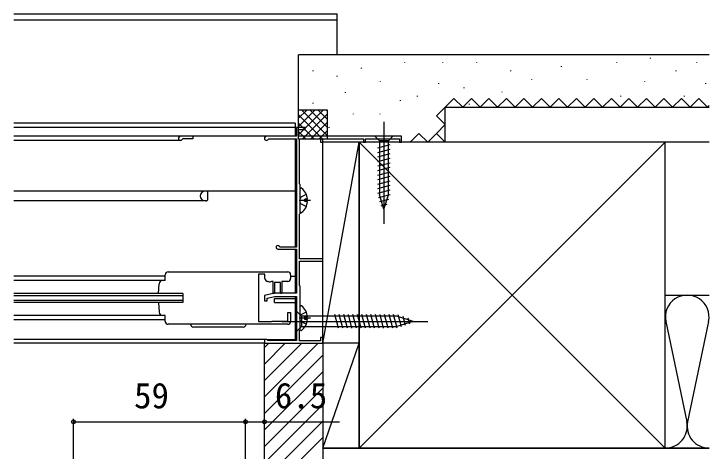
# Model space of a CAD drawing. Units: millimetres, scale not verified. Extents: x -525 to 525, y -782 to 777.
# Drawn here: x 69.1 to 307.5, y -399.5 to -249.5 of the extents above; entities that cross this region are included whole.
import ezdxf
from ezdxf.enums import TextEntityAlignment as Align

# ---------------------------------------------------------------- set-up
doc = ezdxf.new("R2010")
doc.units = ezdxf.units.MM
doc.header["$LTSCALE"] = 4
for name, color, linetype in [('0-3_YKK_11', 7, 'Continuous'), ('0-4_YKK_12', 2, 'Continuous'), ('0-5_YKK_13', 4, 'Continuous'), ('0-7_YKK_D', 6, 'Continuous'), ('0-9_YSS_K', 3, 'Continuous'), ('0-A_YSS_KE', 3, 'Continuous')]:
    doc.layers.add(name, color=color, linetype=linetype)
doc.styles.add('ＭＳ ゴシック', font='')
doc.styles.get('ＭＳ ゴシック').set_extended_font_data('MS Gothic')

msp = doc.modelspace()

# ---------------------------------------------------------------- linework, layer by layer
at = {"layer": '0-3_YKK_11'}
for p, q in [((121.999, -338), (162.999, -338)), ((120.999, -341), (120.999, -339)), ((163.999, -339), (163.999, -340.3)), ((162.999, -341.3), (160.999, -341.3)), ((120.999, -355), (120.999, -353)), ((162.999, -356), (121.999, -356))]:
    msp.add_line(p, q, dxfattribs=at)
for points in [[(188.999, -293.5), (189.699, -293.5), (189.699, -292.4), (201.299, -292.4), (201.299, -293.5), (201.999, -293.5), (201.999, -291.5), (166.699, -291.5), (166.699, -289.2), (168.999, -289.2), (168.999, -288.5), (165.999, -288.5), (165.999, -291.5), (155.699, -291.5)], [(159.599, -330.2), (165.999, -330.2), (165.999, -345.3), (158.499, -345.3), (154.999, -346.1), (154.999, -348), (155.999, -348), (155.999, -347.102), (158.635, -346.5), (165.999, -346.5), (165.999, -361.6), (156.199, -361.6), (155.999, -361.4), (155.799, -361.2), (154.999, -361.2), (154.999, -362.5), (175, -362.5), (175, -360.5), (174.299, -360.5), (174.299, -361.7), (167.099, -361.7), (167.099, -358.1), (167.299, -357.9), (167.299, -342.9), (167.099, -342.7), (167.099, -334.4), (174.999, -334.4), (174.999, -333.6), (167.099, -333.6), (167.099, -318.2), (167.299, -318), (167.299, -308), (167.099, -307.8), (167.099, -292.4), (174.299, -292.4), (174.299, -293.5), (174.999, -293.5), (174.999, -292.4), (188.999, -292.4), (188.999, -293.5)], [(156.306, -292.55), (156.566, -292.4), (165.999, -292.4)], [(165.999, -292.4), (165.999, -329.5), (160.406, -329.5), (160.137, -329.333)], [(155.199, -340.3), (155.199, -338.8), (152.999, -338.8), (152.999, -355.1), (157.199, -355.1), (157.423, -355), (157.647, -354.9), (162.999, -354.9), (162.999, -352), (163.999, -352), (163.999, -355)], [(157.999, -341.3), (157.419, -341.3), (157.159, -341.45), (156.899, -341.6), (156.799, -341.6), (156.54, -341.45), (156.28, -341.3), (156.199, -341.3)]]:
    msp.add_lwpolyline(points, dxfattribs=at)
for centre, radius, start, end in [((155.699, -292.2), 0.7, 89.99971, 330.00406), ((159.599, -329.6), 0.6, 26.3878, 270), ((121.999, -339), 1, 90.00002, 180), ((162.999, -339), 1, 359.99998, 90.00002), ((156.199, -340.3), 1, 180, 270), ((162.999, -340.3), 1, 270, 359.99998), ((121.999, -355), 1, 180, 270), ((162.999, -355), 1, 270, 359.99998)]:
    msp.add_arc(centre, radius, start, end, dxfattribs=at)
at = {"layer": '0-4_YKK_12'}
for p, q in [((165.499, -287), (69.099, -287)), ((165.499, -287), (165.499, -291.5)), ((165.499, -288.5), (69.099, -288.5)), ((155.699, -291.5), (69.099, -291.5)), ((126.199, -292.9), (69.099, -292.9)), ((130.499, -292.4), (127.065, -292.4)), ((130.499, -291.5), (130.499, -292.4)), ((165.499, -292.4), (165.499, -329.5)), ((165.499, -310.3), (69.099, -310.3)), ((135.499, -310.3), (135.499, -313.4)), ((135.075, -313.7), (69.099, -313.7)), ((135.499, -313.4), (135.287, -313.612)), ((165.499, -330.2), (165.499, -345.3)), ((120.999, -339.5), (69.099, -339.5)), ((163.999, -339.496), (165.499, -339.496)), ((120.099, -341), (69.099, -341)), ((126.999, -345.5), (69.099, -345.5)), ((126.999, -345.5), (126.999, -348.5)), ((126.999, -346.2), (69.099, -346.2)), ((126.999, -347.8), (69.099, -347.8)), ((158.499, -348.5), (158.499, -347.2)), ((158.499, -347.2), (165.499, -347.2)), ((165.499, -346.5), (165.499, -361.6)), ((126.999, -348.5), (69.099, -348.5)), ((158.499, -348.5), (165.499, -348.5)), ((120.099, -353), (69.099, -353)), ((120.999, -354.5), (69.099, -354.5)), ((155.299, -361.2), (69.099, -361.2)), ((155.799, -361.2), (165.499, -361.2)), ((155.299, -362.5), (69.099, -362.5))]:
    msp.add_line(p, q, dxfattribs=at)
for centre, radius, start, end in [((126.199, -292.2), 0.7, 90, 330), ((127.065, -292.7), 0.3, 90, 150), ((134.699, -312), 1.7, 90, 270), ((135.075, -313.4), 0.3, 270, 315)]:
    msp.add_arc(centre, radius, start, end, dxfattribs=at)
at = {"layer": '0-5_YKK_13'}
for p, q in [((195.999, -286.5), (195.999, -321.5)), ((199.099, -291.5), (192.899, -291.5)), ((192.899, -291.5), (194.449, -293.05)), ((194.449, -293.05), (194.449, -311.584)), ((197.549, -293.05), (194.449, -293.05)), ((199.099, -291.5), (197.549, -293.05)), ((197.549, -311.584), (197.549, -293.05)), ((193.899, -295.476), (198.099, -294.351)), ((193.899, -297.029), (198.099, -295.904)), ((193.899, -298.582), (198.099, -297.457)), ((193.899, -300.135), (198.099, -299.01)), ((193.899, -301.688), (198.099, -300.562)), ((193.899, -303.241), (198.099, -302.115)), ((193.899, -304.794), (198.099, -303.668)), ((193.899, -306.347), (198.099, -305.221)), ((193.899, -307.899), (198.099, -306.774)), ((167.299, -317.475), (167.299, -309.524)), ((193.899, -309.452), (198.099, -308.327)), ((193.899, -311.005), (198.099, -309.88)), ((169.376, -311.425), (167.511, -312.355)), ((194.158, -312.489), (198.099, -311.433)), ((195.999, -316.5), (194.449, -311.584)), ((195.999, -316.5), (197.549, -311.584)), ((170.799, -313.5), (166.899, -313.5)), ((167.511, -312.355), (167.299, -312.753)), ((169.782, -313.075), (168.899, -313.075)), ((194.61, -313.921), (197.646, -313.107)), ((195.061, -315.353), (197.111, -314.804)), ((118.645, -345.5), (118.903, -342.109)), ((120.999, -341), (120.099, -341)), ((157.999, -345.166), (157.999, -341.304)), ((160.499, -341.7), (158.499, -341.7)), ((158.499, -341.7), (158.499, -345.15)), ((160.499, -345.166), (160.499, -341.7)), ((160.999, -341.3), (160.999, -345.15)), ((118.645, -348.5), (118.903, -351.891)), ((167.299, -357.875), (167.299, -349.924)), ((165.999, -351.5), (165.999, -358.5)), ((165.999, -351.5), (167.749, -353.25)), ((167.511, -352.755), (167.299, -353.153)), ((169.376, -351.825), (167.511, -352.755)), ((180.371, -357.3), (179.138, -352.7)), ((181.924, -357.3), (180.691, -352.7)), ((183.477, -357.3), (182.244, -352.7)), ((185.029, -357.3), (183.797, -352.7)), ((186.582, -357.3), (185.35, -352.7)), ((188.135, -357.3), (186.903, -352.7)), ((189.688, -357.3), (188.456, -352.7)), ((191.241, -357.3), (190.009, -352.7)), ((192.794, -357.3), (191.561, -352.7)), ((194.347, -357.3), (193.114, -352.7)), ((195.9, -357.3), (194.667, -352.7)), ((197.453, -357.3), (196.22, -352.7)), ((199.006, -357.3), (197.773, -352.7)), ((200.557, -357.293), (199.326, -352.7)), ((201.989, -356.841), (200.911, -352.819)), ((120.999, -353), (120.099, -353)), ((160.999, -355), (210.999, -355)), ((170.799, -353.9), (166.899, -353.9)), ((200.449, -353.25), (167.749, -353.25)), ((167.749, -353.25), (167.749, -356.75)), ((169.782, -353.475), (168.899, -353.475)), ((205.999, -355), (200.449, -353.25)), ((205.999, -355), (200.449, -356.75)), ((203.421, -356.39), (202.607, -353.353)), ((204.852, -355.938), (204.303, -353.888)), ((148.749, -356), (129.749, -356)), ((147.749, -357), (130.749, -357)), ((165.999, -358.5), (167.749, -356.75)), ((167.749, -356.75), (200.449, -356.75))]:
    msp.add_line(p, q, dxfattribs=at)
for points in [[(169.376, -315.575), (167.511, -314.645), (167.299, -314.247)], [(169.782, -313.925), (168.899, -313.925), (168.899, -313.075)], [(169.376, -355.975), (167.511, -355.045), (167.299, -354.647)], [(169.782, -354.325), (168.899, -354.325), (168.899, -353.475)]]:
    msp.add_lwpolyline(points, dxfattribs=at)
for centre, radius, start, end in [((167.574, -309.524), 0.274, 52.28591, 180), ((164.499, -313.5), 5.3, 4.59941, 52.28591), ((164.499, -313.5), 5.3, 307.71409, 355.40059), ((167.574, -317.475), 0.274, 180, 307.71409), ((120.099, -342.2), 1.2, 90, 175.65189), ((158.249, -345.15), 0.25, 180.05601, 0), ((160.749, -345.15), 0.25, 180.05601, 0), ((167.574, -349.924), 0.274, 52.28591, 180), ((164.499, -353.9), 5.3, 4.59941, 52.28591), ((120.099, -351.8), 1.2, 184.34811, 270), ((164.499, -353.9), 5.3, 307.71409, 355.40059), ((130.749, -356), 1, 180, 270), ((147.749, -356), 1, 270, 0), ((167.574, -357.875), 0.274, 180, 307.71409)]:
    msp.add_arc(centre, radius, start, end, dxfattribs=at)
at = {"layer": '0-7_YKK_D'}
for p, q in [((89.5, -464.199), (89.5, -388.5)), ((148.5, -464.706), (148.5, -388.5)), ((148.5, -464.706), (148.5, -388.5)), ((89.5, -389.5), (148.5, -389.5))]:
    msp.add_line(p, q, dxfattribs=at)
msp.add_lwpolyline([(148.5, -389.5), (154.999, -389.5), (180.709, -389.5)], dxfattribs=at)
for centre in [(89.5, -389.5), (148.5, -389.5), (148.5, -389.5), (154.999, -389.5)]:
    msp.add_circle(centre, 0.637, dxfattribs=at)
at = {"layer": '0-9_YSS_K'}
for p, q in [((69.099, -249.5), (179.999, -249.5)), ((179.999, -263.5), (179.999, -249.5)), ((69.099, -251.5), (179.999, -251.5)), ((287.354, -264.582), (287.354, -264.782)), ((203.032, -266.036), (203.032, -266.236)), ((216.116, -266.036), (216.116, -266.236)), ((227.747, -266.036), (227.747, -266.236)), ((275.723, -266.036), (275.723, -266.236)), ((303.238, -266.016), (303.238, -266.216)), ((171.567, -268.951), (171.567, -269.151)), ((188.22, -268.026), (188.22, -268.226)), ((239.378, -268.943), (239.378, -269.143)), ((256.824, -267.49), (256.824, -267.69)), ((296.077, -268.943), (296.077, -269.143)), ((179.894, -270.801), (179.894, -271.001)), ((194.696, -272.651), (194.696, -272.851)), ((214.663, -273.305), (214.663, -273.505)), ((246.647, -271.851), (246.647, -272.051)), ((265.547, -271.851), (265.547, -272.051)), ((285.346, -272.552), (285.346, -272.752)), ((306.254, -273.305), (306.254, -273.505)), ((182.669, -276.352), (182.669, -276.552)), ((223.386, -274.759), (223.386, -274.959)), ((236.47, -276.213), (236.47, -276.413)), ((207.393, -277.666), (207.393, -277.866)), ((216.999, -281.5), (219.999, -278.5)), ((219.999, -278.5), (222.999, -281.5)), ((277.177, -277.666), (277.177, -277.866)), ((298.985, -277.666), (298.985, -277.866)), ((171.567, -280.053), (171.567, -280.253)), ((201.578, -279.12), (201.578, -279.32)), ((225.198, -280.392), (225.198, -280.592)), ((176.699, -282.5), (166.699, -282.5)), ((166.699, -292.5), (166.699, -282.5)), ((169.528, -282.5), (166.699, -285.328)), ((172.356, -282.5), (166.699, -288.157)), ((175.185, -282.5), (166.699, -290.985)), ((167.842, -282.5), (176.699, -291.358)), ((170.67, -282.5), (176.699, -288.529)), ((173.498, -282.5), (176.699, -285.701)), ((176.327, -282.5), (176.699, -282.872)), ((176.699, -292.5), (176.699, -282.5)), ((213.999, -284.5), (216.999, -281.5)), ((216.999, -293.5), (216.999, -281.5)), ((216.999, -281.5), (307.51, -281.5)), ((166.699, -284.186), (175.013, -292.5)), ((176.699, -283.814), (168.013, -292.5)), ((185.445, -283.753), (185.445, -283.953)), ((194.547, -283.753), (194.547, -283.953)), ((216.999, -287.5), (213.999, -284.5)), ((166.699, -287.015), (172.185, -292.5)), ((176.699, -286.642), (170.842, -292.5)), ((177.118, -288.379), (177.118, -288.579)), ((213.999, -290.5), (216.999, -287.5)), ((166.699, -289.843), (169.356, -292.5)), ((176.699, -289.47), (173.67, -292.5)), ((216.999, -293.5), (213.999, -290.5)), ((176.699, -292.5), (166.699, -292.5)), ((176.699, -292.299), (176.498, -292.5)), ((187.499, -293.5), (174.999, -293.5)), ((174.999, -362.5), (174.999, -293.5)), ((174.999, -362.5), (187.499, -293.5)), ((187.499, -398.5), (292.499, -293.5)), ((187.499, -293.5), (292.499, -398.5)), ((187.499, -362.5), (187.499, -293.5)), ((307.51, -293.5), (216.999, -293.5)), ((307.51, -293.5), (292.499, -293.5)), ((292.499, -346), (307.51, -346)), ((292.657, -355.031), (299.841, -389.468)), ((307.341, -355.031), (300.157, -389.468)), ((154.999, -380.961), (173.46, -362.5)), ((154.999, -375.304), (167.803, -362.5)), ((154.999, -369.647), (162.147, -362.5)), ((154.999, -363.99), (156.49, -362.5)), ((174.999, -398.5), (187.499, -362.5)), ((187.499, -362.5), (174.999, -362.5)), ((154.999, -386.617), (174.999, -366.617)), ((154.999, -392.274), (174.999, -372.274)), ((154.999, -397.931), (174.999, -377.931)), ((154.999, -403.588), (174.999, -383.588)), ((154.999, -409.245), (174.999, -389.245)), ((154.999, -414.902), (174.999, -394.902)), ((174.999, -398.5), (174.999, -416.5)), ((307.51, -398.5), (174.999, -398.5)), ((307.51, -398.5), (292.499, -398.5)), ((292.499, -398.5), (307.51, -398.5))]:
    msp.add_line(p, q, dxfattribs=at)
for points in [[(222.999, -281.5), (225.999, -278.5), (228.999, -281.5), (231.999, -278.5), (234.999, -281.5), (237.999, -278.5), (240.999, -281.5), (243.999, -278.5), (246.999, -281.5), (249.999, -278.5), (252.999, -281.5), (255.999, -278.5), (258.999, -281.5), (261.999, -278.5), (264.999, -281.5), (267.999, -278.5), (270.999, -281.5), (273.999, -278.5), (276.999, -281.5), (279.999, -278.5), (282.999, -281.5), (285.999, -278.5), (288.999, -281.5), (291.999, -278.5), (294.999, -281.5), (297.999, -278.5), (300.999, -281.5), (303.999, -278.5), (306.999, -281.5), (307.51, -280.99)], [(204.999, -293.5), (207.999, -290.5), (210.999, -293.5), (213.999, -290.5)]]:
    msp.add_lwpolyline(points, dxfattribs=at)
msp.add_lwpolyline([(174.999, -398.5), (187.499, -398.5), (187.499, -362.5), (174.999, -362.5)], close=True, dxfattribs=at)
for centre, start, end in [((299.999, -353.5), 348.21646, 191.78354), ((292.499, -391), 270, 11.78354), ((307.499, -391), 168.21646, 270.07738)]:
    msp.add_arc(centre, 7.5, start, end, dxfattribs=at)
at = {"layer": '0-A_YSS_KE'}
for p in [(166.699, -282.5), (307.51, -263.5)]:
    msp.add_line(p, (166.699, -263.5), dxfattribs=at)
msp.add_lwpolyline([(292.499, -398.5), (292.499, -293.5), (187.499, -293.5), (187.499, -398.5)], close=True, dxfattribs=at)
for points in [[(154.999, -432.5), (154.999, -362.5), (174.999, -362.5)], [(174.999, -362.5), (174.999, -434.5), (156.999, -434.5)]]:
    msp.add_lwpolyline(points, dxfattribs=at)

# ---------------------------------------------------------------- texts
at = {"layer": '0-7_YKK_D', "style": 'ＭＳ ゴシック'}
for s, p in [('59', (110.306, -387.5)), ('6.5', (158.595, -387.5))]:
    msp.add_text(s, height=8.798, dxfattribs=at).set_placement(p, align=Align.BOTTOM_LEFT)

doc.saveas('drawing.dxf')
